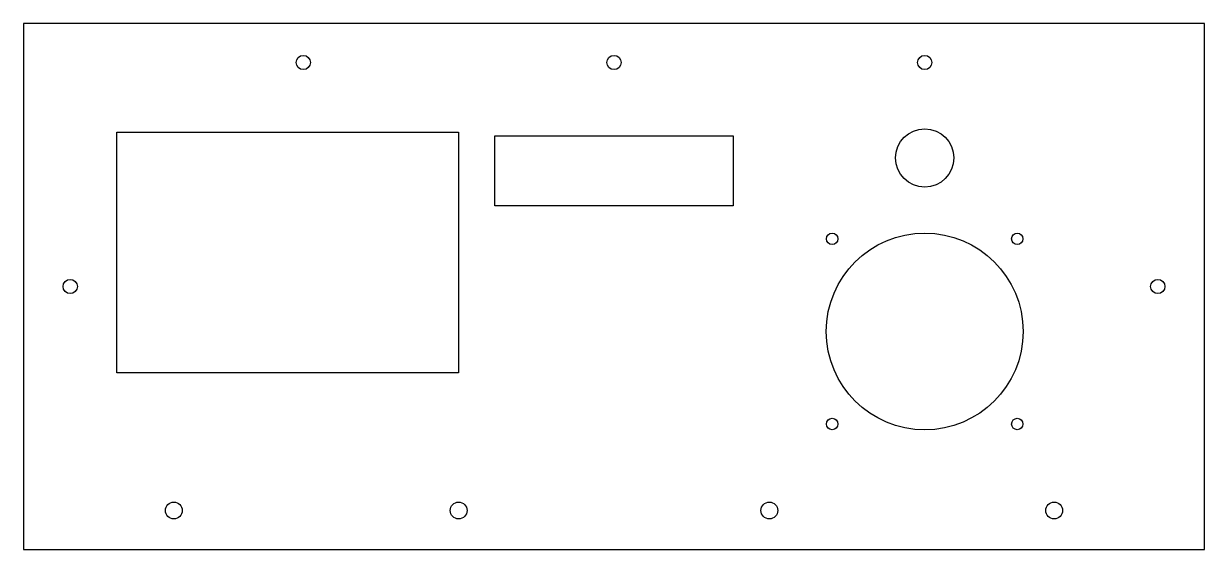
# Model space of a CAD drawing. Header units: millimetres. Extents: x -228 to 228, y 0 to 203.
import ezdxf

# ---------------------------------------------------------------- set-up
doc = ezdxf.new("R2010")
doc.units = ezdxf.units.MM
doc.layers.add('CUT', color=7, linetype='CONTINUOUS')

msp = doc.modelspace()

# ---------------------------------------------------------------- linework, layer by layer
at = {"layer": 'CUT'}
for p, q in [((-228, 203), (-228, 0)), ((228, 203), (-228, 203)), ((228, 0), (228, 203)), ((-192, 161.15), (-60, 161.15)), ((-192, 68.15), (-192, 161.15)), ((-60, 161.15), (-60, 68.15)), ((-46, 132.65), (-46, 159.65)), ((-46, 159.65), (46, 159.65)), ((46, 159.65), (46, 132.65)), ((46, 132.65), (-46, 132.65)), ((-60, 68.15), (-192, 68.15)), ((-228, 0), (228, 0))]:
    msp.add_line(p, q, dxfattribs=at)
for centre, radius in [((-120, 188), 2.75), ((0, 188), 2.75), ((120, 188), 2.75), ((120, 151.15), 11.25), ((120, 84.15), 38), ((84.25, 119.9), 2.2), ((155.75, 119.9), 2.2), ((-210, 101.5), 2.75), ((210, 101.5), 2.75), ((84.25, 48.4), 2.2), ((155.75, 48.4), 2.2), ((-170, 15), 3.25), ((-60, 15), 3.25), ((60, 15), 3.25), ((170, 15), 3.25)]:
    msp.add_circle(centre, radius, dxfattribs=at)

doc.saveas('drawing.dxf')
